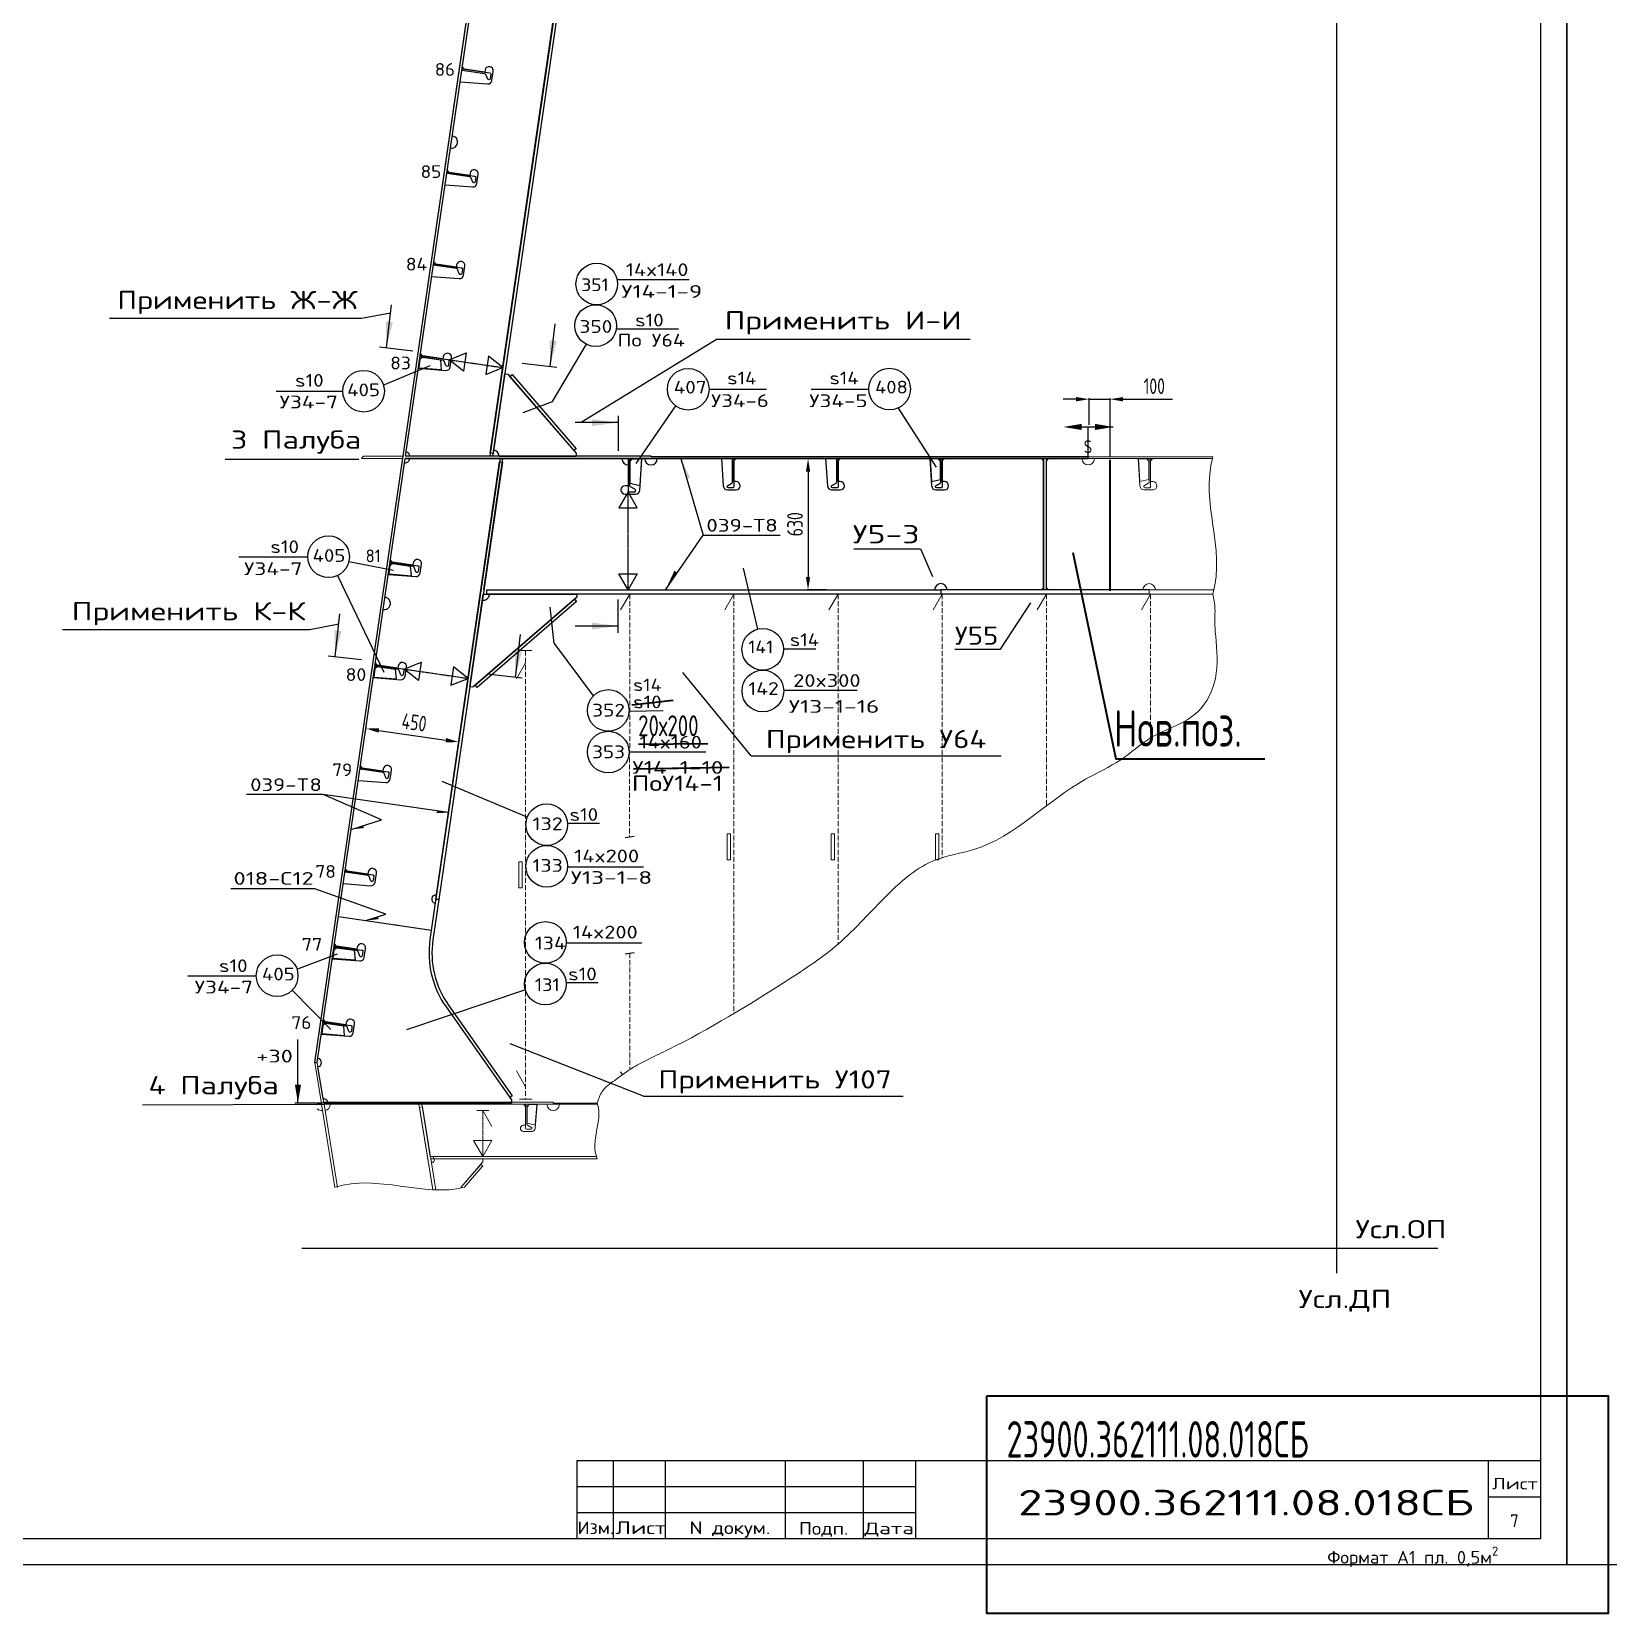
# Model space of a CAD drawing. Header units: millimetres. Extents: x -438477 to 631584, y 118817 to 676146.
# Drawn here: x 294584 to 302152, y 333775 to 341369 of the extents above; entities that cross this region are included whole.
import ezdxf
from ezdxf.enums import TextEntityAlignment as Align

# ---------------------------------------------------------------- set-up
doc = ezdxf.new("R2010")
doc.units = ezdxf.units.MM
for name, pattern in [('AVEVADASHED', [10, 7.5, -2.5]), ('AVEVADASHEDDOTTED', [34, 24, -5, 0, -5]), ('AVEVASOLID', [7.5, 7.5])]:
    doc.linetypes.add(name, pattern=pattern)
doc.layers.get('Defpoints').update_dxf_attribs({"linetype": 'CONTINUOUS'})
for name, color, linetype in [('20_1', 1, 'CONTINUOUS'), ('20_FORMAT', 140, 'CONTINUOUS'), ('20_POZ', 4, 'CONTINUOUS'), ('20_TEXT', 1, 'CONTINUOUS')]:
    doc.layers.add(name, color=color, linetype=linetype)
doc.styles.add('SIMPLEX', font='simplex.shx', dxfattribs={"width": 0.7})
doc.styles.add('НАДПИСИ_МЕЛК1', font='eskd_win.shx', dxfattribs={"width": 0.8, "height": 4})
doc.dimstyles.new('Lineyny', dxfattribs={"dimscale": 30, "dimtxt": 3, "dimasz": 2.5, "dimexe": 0.18, "dimexo": 0.625, "dimgap": 1, "dimtad": 1, "dimdec": 0, "dimlfac": -1, "dimzin": 0, "dimtxsty": 'SIMPLEX', "dimcen": 0, "dimdle": 0.38, "dimclrd": 2, "dimclre": 2, "dimclrt": 2, "dimadec": 0, "dimazin": 0, "dimtfac": 1, "dimtdec": 0, "dimtmove": 0, "dimatfit": 0, "dimfxl": 1, "dimtolj": 1, "dimtzin": 0, "dimlwd": -1, "dimarcsym": 0})

# ---------------------------------------------------------------- blocks, each defined once
blk = doc.blocks.new('*D108')
at = {"layer": '20_1', "color": 2, "lineweight": -2, "ltscale": 25, "transparency": 16777216}
for p, q in [((298398.4, 339318.8), (298306, 339318.8)), ((298398.4, 338688.8), (298306, 338688.8))]:
    blk.add_line(p, q, dxfattribs=at)
at = {"layer": '20_1', "color": 2, "ltscale": 25, "transparency": 16777216}
blk.add_line((298310.5, 339256.3), (298310.5, 338751.3), dxfattribs=at)
for points in [[(298320.9, 339256.3), (298300.1, 339256.3), (298310.5, 339318.8)], [(298300.1, 338751.3), (298320.9, 338751.3), (298310.5, 338688.8)]]:
    blk.add_solid(points, dxfattribs=at)
at = {"layer": 'Defpoints', "color": 0, "ltscale": 25, "transparency": 16777216}
for p in [(298414, 339318.8), (298310.5, 338688.8), (298414, 338688.8)]:
    blk.add_point(p, dxfattribs=at)
at = {"layer": '20_1', "color": 2, "ltscale": 25, "transparency": 16777216, "insert": (298248, 339003.8), "char_height": 75, "attachment_point": 5, "rotation": 90, "style": 'SIMPLEX'}
blk.add_mtext('\\A1;630', dxfattribs=at)
blk = doc.blocks.new('*D127')
at = {"layer": '20_1', "color": 2, "lineweight": -2, "ltscale": 25, "transparency": 16777216}
for p, q in [((296185.3, 338000.7), (296189.2, 338027.3)), ((296630.6, 337935.9), (296634.5, 337962.5))]:
    blk.add_line(p, q, dxfattribs=at)
at = {"layer": '20_1', "color": 2, "ltscale": 25, "transparency": 16777216}
blk.add_line((296250.4, 338013.8), (296572, 337967), dxfattribs=at)
for points in [[(296251.9, 338024.1), (296248.9, 338003.5), (296188.5, 338022.8)], [(296570.5, 337956.7), (296573.5, 337977.3), (296633.8, 337958)]]:
    blk.add_solid(points, dxfattribs=at)
at = {"layer": 'Defpoints', "color": 0, "ltscale": 25, "transparency": 16777216}
for p in [(296183, 337985.2), (296633.8, 337958), (296628.4, 337920.4)]:
    blk.add_point(p, dxfattribs=at)
at = {"layer": '20_1', "color": 2, "ltscale": 25, "transparency": 16777216, "insert": (296420.2, 338052.3), "char_height": 75, "attachment_point": 5, "rotation": 351.71569, "style": 'SIMPLEX'}
blk.add_mtext('\\A1;450', dxfattribs=at)
blk = doc.blocks.new('*D346')
at = {"layer": '20_1', "color": 2, "ltscale": 25, "transparency": 16777216}
for p, q in [((299597.4, 339604.2), (299534.9, 339604.2)), ((299659.9, 339604.2), (299759.9, 339604.2)), ((299822.4, 339604.2), (300059.9, 339604.2))]:
    blk.add_line(p, q, dxfattribs=at)
at = {"layer": '20_1', "color": 2, "lineweight": -2, "ltscale": 25, "transparency": 16777216}
for p, q in [((299659.9, 339481.7), (299659.9, 339608.7)), ((299759.9, 339329.4), (299759.9, 339608.7))]:
    blk.add_line(p, q, dxfattribs=at)
at = {"layer": '20_1', "color": 2, "lineweight": 40, "ltscale": 25, "transparency": 16777216}
for points in [[(299597.4, 339614.6), (299597.4, 339593.8), (299659.9, 339604.2)], [(299822.4, 339614.6), (299822.4, 339593.8), (299759.9, 339604.2)]]:
    blk.add_solid(points, dxfattribs=at)
at = {"layer": 'Defpoints', "color": 0, "lineweight": 40, "ltscale": 25, "transparency": 16777216}
for p in [(299759.9, 339604.2), (299659.9, 339466.1), (299759.9, 339313.8)]:
    blk.add_point(p, dxfattribs=at)
at = {"layer": '20_1', "color": 2, "lineweight": 40, "ltscale": 25, "transparency": 16777216, "insert": (299972.4, 339666.7), "char_height": 75, "attachment_point": 5, "style": 'SIMPLEX'}
blk.add_mtext('\\A1;100', dxfattribs=at)

msp = doc.modelspace()

# ---------------------------------------------------------------- hatches: boundary and pattern name
at = {"layer": '20_1'}
for points in [[(297728.763, 339222.585), (297744.728, 339227.369), (297700.062, 339318.378)], [(297682.955, 338770.999), (297669.24, 338780.47), (297626.131, 338688.713)], [(296527.502, 337616.49), (296529.581, 337627.469), (296584.553, 337619.574)], [(296178.742, 337545.329), (296174.758, 337556.703), (296118.011, 337538.641)], [(296249.424, 337107.794), (296245.44, 337119.167), (296188.694, 337101.106)]]:
    msp.add_hatch(color=6, dxfattribs=at).paths.add_polyline_path(points)

# ---------------------------------------------------------------- linework, layer by layer
at = {"layer": '20_1', "ltscale": 0.2}
for p, q in [((300849.331, 335408.399), (300849.331, 347328.145)), ((295881.537, 335528.25), (301334.015, 335528.25))]:
    msp.add_line(p, q, dxfattribs=at)
at = {"layer": '20_1', "color": 0, "linetype": 'AVEVASOLID'}
for p, q in [((296379.011, 339330.781), (297360.273, 346068.781)), ((296365.126, 339318.781), (297257.589, 345447.088)), ((296587.885, 339793.604), (296669.758, 339826.179)), ((296587.885, 339793.604), (296669.758, 339826.179)), ((296657.062, 339739.036), (296587.885, 339793.604)), ((296657.062, 339739.036), (296587.885, 339793.604)), ((296669.758, 339826.179), (296657.062, 339739.036)), ((296669.758, 339826.179), (296657.062, 339739.036)), ((296775.983, 339810.706), (296763.3, 339723.563)), ((296775.983, 339810.706), (296763.3, 339723.563)), ((296845.173, 339756.135), (296775.983, 339810.706)), ((296845.173, 339756.135), (296775.983, 339810.706)), ((296763.3, 339723.563), (296845.173, 339756.135)), ((296763.3, 339723.563), (296845.173, 339756.135)), ((296377.253, 339318.787), (299440.925, 339318.781)), ((299654.926, 339318.781), (296377.253, 339318.781)), ((299440.925, 338688.78), (299440.925, 339318.781)), ((299440.925, 339318.781), (299440.925, 338688.78)), ((299454.926, 338688.78), (299454.926, 339318.781)), ((299454.926, 339318.781), (299654.926, 339318.781)), ((299454.926, 338688.78), (299454.926, 339318.781)), ((297446.918, 339158.781), (297402.888, 339082.459)), ((297446.918, 339158.781), (297402.888, 339082.459)), ((297490.949, 339082.459), (297446.918, 339158.781)), ((297490.949, 339082.459), (297446.918, 339158.781)), ((297402.888, 339082.459), (297490.949, 339082.459)), ((297402.888, 339082.459), (297490.949, 339082.459)), ((297446.918, 338688.78), (297402.888, 338765.101)), ((297402.888, 338765.101), (297490.949, 338765.101)), ((297446.918, 338688.78), (297402.888, 338765.101)), ((297402.888, 338765.101), (297490.949, 338765.101)), ((297490.949, 338765.101), (297446.918, 338688.78)), ((297490.949, 338765.101), (297446.918, 338688.78)), ((299947.932, 338688.78), (298947.932, 338688.78)), ((299947.932, 338668.781), (298947.932, 338668.781)), ((296371.613, 338308.607), (296453.486, 338341.181)), ((296453.486, 338341.181), (296440.79, 338254.038)), ((296453.486, 338341.181), (296440.79, 338254.038)), ((296440.79, 338254.038), (296371.613, 338308.607)), ((296440.79, 338254.038), (296371.613, 338308.607)), ((296609.186, 338318.504), (296596.503, 338231.361)), ((296609.186, 338318.504), (296596.503, 338231.361)), ((296596.503, 338231.361), (296678.376, 338263.932)), ((296596.503, 338231.361), (296678.376, 338263.932)), ((296678.376, 338263.932), (296609.186, 338318.504)), ((296678.376, 338263.932), (296609.186, 338318.504))]:
    msp.add_line(p, q, dxfattribs=at)
at = {"layer": '20_1', "linetype": 'AVEVASOLID'}
for p, q in [((297764.484, 346068.781), (296783.222, 339330.781)), ((296377.253, 339318.781), (296831.965, 339318.781)), ((296783.222, 339330.781), (296379.011, 339330.781)), ((296754.377, 338688.78), (296846.113, 339318.781)), ((299430.927, 339318.781), (299440.925, 339308.781)), ((296686.628, 338223.475), (296751.472, 338668.781)), ((296751.472, 338668.781), (297201.472, 338668.781)), ((299440.925, 338698.78), (299430.927, 338688.78))]:
    msp.add_line(p, q, dxfattribs=at)
at = {"layer": '20_1', "color": 92, "linetype": 'AVEVASOLID', "lineweight": 0}
for p, q in [((296925.825, 343168.781), (296366.852, 339330.772)), ((296371.613, 338308.607), (296453.486, 338341.181))]:
    msp.add_line(p, q, dxfattribs=at)
at = {"layer": '20_1', "ltscale": 0.5}
for p, q in [((296166.405, 339992.73), (296306.063, 340019.365)), ((297874.415, 339892.103), (297221.907, 339491.704)), ((295918.462, 338498.457), (296058.12, 338525.091))]:
    msp.add_line(p, q, dxfattribs=at)
at = {"layer": '20_1', "color": 0, "linetype": 'AVEVADASHED'}
for p, q in [((296587.885, 339793.604), (296845.173, 339756.135)), ((297446.931, 338688.78), (297446.931, 339158.781)), ((296371.625, 338308.604), (296678.376, 338263.932))]:
    msp.add_line(p, q, dxfattribs=at)
at = {"layer": '20_1', "color": 0, "linetype": 'AVEVADASHEDDOTTED'}
for p, q in [((296587.885, 339793.604), (296845.173, 339756.135)), ((297446.931, 338688.78), (297446.931, 339158.781)), ((296371.625, 338308.604), (296678.376, 338263.932))]:
    msp.add_line(p, q, dxfattribs=at)
at = {"layer": '20_1', "color": 252, "lineweight": 0, "ltscale": 17.5}
msp.add_line((296167.316, 339318.781), (296176.176, 339330.772), dxfattribs=at)
at = {"layer": '20_1', "color": 252, "linetype": 'AVEVASOLID', "lineweight": 0}
for p, q in [((296365.126, 339318.781), (296167.316, 339318.781)), ((296366.852, 339330.772), (296176.176, 339330.772)), ((299454.926, 339308.781), (299464.924, 339318.781)), ((300253.863, 339326.78), (299654.926, 339326.78)), ((299654.926, 339318.781), (300251.702, 339318.781)), ((300251.702, 339318.781), (299654.926, 339318.781)), ((297454.926, 338668.781), (297410.895, 338592.46)), ((297954.926, 338668.781), (297910.895, 338592.46)), ((298454.926, 338668.781), (298410.895, 338592.46)), ((298954.926, 338668.781), (298910.895, 338592.46)), ((299454.926, 338668.781), (299410.895, 338592.46)), ((299464.924, 338688.78), (299454.926, 338698.78)), ((299954.926, 338668.781), (299910.895, 338592.46)), ((296954.926, 338338.285), (296910.895, 338261.964)), ((296984.272, 338396.995), (296925.568, 338396.995)), ((297937.739, 337516.779), (297922.114, 337516.779)), ((297922.114, 337516.779), (297922.114, 337391.779)), ((297937.739, 337391.779), (297937.739, 337516.779)), ((298437.739, 337516.779), (298422.114, 337516.779)), ((298422.114, 337516.779), (298422.114, 337391.779)), ((298437.739, 337391.779), (298437.739, 337516.779)), ((298937.739, 337516.779), (298922.114, 337516.779)), ((298922.114, 337516.779), (298922.114, 337391.779)), ((298937.739, 337391.779), (298937.739, 337516.779)), ((296937.739, 337382.887), (296922.114, 337382.887)), ((296922.114, 337382.887), (296922.114, 337257.887)), ((296937.739, 337257.887), (296937.739, 337382.887)), ((297922.114, 337391.779), (297937.739, 337391.779)), ((298422.114, 337391.779), (298437.739, 337391.779)), ((298922.114, 337391.779), (298937.739, 337391.779)), ((296922.114, 337257.887), (296937.739, 337257.887)), ((296954.926, 336302.491), (296910.895, 336378.812)), ((297419.162, 336360.483), (297410.895, 336374.812)), ((295975.19, 336224.781), (295954.877, 336224.781)), ((295954.877, 336218.781), (295975.031, 336218.781)), ((295975.19, 336218.781), (295954.877, 336218.781)), ((295975.031, 336218.781), (296039.558, 335818.729)), ((296051.716, 335818.729), (295987.189, 336218.781)), ((297300.616, 336218.781), (295987.189, 336218.781)), ((296443, 336218.781), (296509.188, 335808.43)), ((296497.492, 335968.821), (296457.184, 336218.781)), ((296457.184, 336218.781), (297300.616, 336218.781)), ((296984.272, 336243.781), (296925.568, 336243.781)), ((296720.051, 336188.78), (296778.754, 336188.78)), ((296720.051, 336188.78), (296778.754, 336188.78)), ((296749.396, 336188.78), (296793.427, 336112.458)), ((296749.396, 336188.78), (296793.427, 336112.458)), ((296749.396, 335968.821), (296705.366, 336045.142)), ((296705.366, 336045.142), (296793.427, 336045.142)), ((296749.396, 335968.821), (296705.366, 336045.142)), ((296705.366, 336045.142), (296793.427, 336045.142)), ((296793.427, 336045.142), (296749.396, 335968.821)), ((296793.427, 336045.142), (296749.396, 335968.821)), ((296523.463, 335807.786), (296499.433, 335956.818))]:
    msp.add_line(p, q, dxfattribs=at)
at = {"layer": '20_1', "ltscale": 17.5}
msp.add_line((296827.983, 339330.781), (297197.37, 339330.781), dxfattribs=at)
at = {"layer": '20_1', "color": 6}
for p, q in [((297699.956, 339318.785), (297807.725, 338950.808, 2868.754)), ((297625.79, 338688.466, 2868.754), (297807.725, 338950.808, 2868.754)), ((297807.725, 338950.808, 2868.754), (298176.028, 338950.808, 2868.754)), ((295942.578, 337252.82), (295540.111, 337252.82)), ((296283.645, 337131.327), (295942.578, 337252.82)), ((295942.578, 337252.82), (295942.578, 337252.82))]:
    msp.add_line(p, q, dxfattribs=at)
at = {"layer": '20_1', "color": 252, "linetype": 'AVEVADASHEDDOTTED', "lineweight": 0}
for p, q in [((297454.926, 338668.781), (297453.946, 337503.536)), ((297954.926, 338668.781), (297954.926, 336654.623)), ((298454.926, 338668.781), (298454.926, 336988.075)), ((298954.926, 338668.781), (298954.926, 337403.014)), ((299454.926, 338668.781), (299454.926, 337651.294)), ((299954.926, 338668.781), (299954.926, 337977.895)), ((296954.926, 338396.995), (296954.926, 336243.781)), ((297454.926, 336944.365), (297454.926, 336385.494)), ((296749.409, 335968.821), (296749.409, 336188.78))]:
    msp.add_line(p, q, dxfattribs=at)
at = {"layer": '20_1'}
for p, q in [((297091.573, 338431.572), (297072.021, 338606.39)), ((298037.438, 337891.557), (297709.241, 338292.677)), ((298037.438, 337891.557), (299236.878, 337891.557)), ((297521.178, 336257.382), (296881.372, 336509.297)), ((297521.178, 336257.382), (298767.076, 336257.382))]:
    msp.add_line(p, q, dxfattribs=at)
at = {"layer": '20_1', "color": 6, "linetype": 'AVEVASOLID'}
for p, q in [((296057.075, 337120.219), (296502.424, 337055.549)), ((296324.299, 337081.416), (296343.903, 337078.568))]:
    msp.add_line(p, q, dxfattribs=at)
at = {"layer": '20_1', "color": 2, "ltscale": 25}
for p, q in [((295862.084, 336224.76), (295862.084, 336530.344)), ((295986.225, 336224.76), (295846.974, 336224.76))]:
    msp.add_line(p, q, dxfattribs=at)
at = {"layer": '20_1', "color": 0, "ltscale": 25}
msp.add_line((295942.786, 336418.688), (295954.926, 336418.781), dxfattribs=at)
at = {"layer": '20_1', "ltscale": 25}
msp.add_line((295983.04, 336244.503), (295958.027, 336399.557), dxfattribs=at)
at = {"layer": '20_1', "color": 252, "linetype": 'AVEVADASHED', "lineweight": 0}
msp.add_line((296749.409, 335968.821), (296749.409, 336188.78), dxfattribs=at)
at = {"layer": '20_1', "color": 4}
msp.add_line((297202.063, 334383.858), (298827.063, 334383.858), dxfattribs=at)
at = {"layer": '20_1', "linetype": 'AVEVASOLID'}
for points in [[(297762.324, 346053.938), (297776.179, 346051.92), (296799.238, 339343.607), (296785.383, 339345.625), (297762.324, 346053.938)], [(296547.15, 339791.453), (296460.065, 339804.133), (296447.736, 339795.823), (296441.828, 339755.253), (296550.751, 339746.8), (296547.15, 339791.453)], [(296797.37, 339330.781), (296846.638, 339669.056), (296855.024, 339726.606)], [(296855.024, 339726.606), (296869.855, 339724.442), (297197.37, 339345.78), (297197.37, 339330.781)], [(296879.67, 339713.099), (296890.266, 339722.257), (297198.151, 339366.285), (297187.556, 339357.127), (296879.67, 339713.099)], [(296829.804, 339303.938), (296843.659, 339301.92), (296537.897, 337201.975), (296524.042, 337203.993), (296829.804, 339303.938)], [(297455.927, 339198.78), (297455.927, 339306.782), (297465.925, 339317.78), (297510.932, 339317.78), (297503.278, 339188.78), (297455.927, 339198.78)], [(298946.931, 339218.781), (298946.931, 339306.782), (298936.933, 339317.78), (298895.93, 339317.78), (298903.266, 339208.781), (298946.931, 339218.781)], [(296402.973, 338801.453), (296315.888, 338814.134), (296303.571, 338805.824), (296297.663, 338765.254), (296406.574, 338756.8), (296402.973, 338801.453)], [(297201.472, 338668.781), (297201.472, 338653.782), (296701.472, 338221.317), (296686.628, 338223.475)], [(297190.131, 338643.967), (297199.287, 338633.378), (296721.979, 338220.539), (296712.824, 338231.129), (297190.131, 338643.967)], [(298947.919, 338688.78), (298947.919, 338668.781), (296769.379, 338668.781), (296769.379, 338688.78), (298947.919, 338688.78)], [(296330.891, 338306.452), (296243.806, 338319.135), (296231.476, 338310.822), (296225.568, 338270.252), (296334.492, 338261.799), (296330.891, 338306.452)], [(296134.284, 336956.452), (296047.199, 336969.135), (296034.882, 336960.822), (296028.974, 336920.252), (296137.885, 336911.799), (296134.284, 336956.452)], [(296081.562, 336594.453), (295994.489, 336607.133), (295982.16, 336598.823), (295976.252, 336558.253), (296085.163, 336549.799), (296081.562, 336594.453)], [(296887.177, 336224.781), (295987.189, 336224.781), (295986.225, 336224.76)]]:
    msp.add_lwpolyline(points, dxfattribs=at)
for points in [[(296640.803, 341128.428), (296772.016, 341118.165, 0.3948589), (296793.366, 341135.221), (296799.616, 341178.059, 0.9998765), (296760.029, 341183.823), (296758.588, 341173.93), (296659.626, 341188.34), (296651.179, 341199.677)], [(296568.708, 340633.427), (296699.934, 340623.167, 0.3948589), (296721.284, 340640.223), (296727.521, 340683.061, 1), (296687.946, 340688.822), (296686.494, 340678.928), (296587.543, 340693.339), (296579.084, 340704.676)], [(296504.633, 340193.427), (296635.859, 340183.164, 0.3948589), (296657.209, 340200.221), (296663.447, 340243.061, 0.99988753), (296623.859, 340248.823), (296622.419, 340238.929), (296523.469, 340253.339), (296515.009, 340264.677)], [(296440.412, 339752.427), (296571.638, 339742.164, 0.39483139), (296592.988, 339759.223), (296599.226, 339802.061, 0.99988753), (296559.638, 339807.822), (296558.198, 339797.929), (296459.235, 339812.339), (296450.788, 339823.676)], [(296831.965, 339318.781), (296495.82, 337010.127, 0.19168864), (296573.041, 336686.402), (296887.177, 336239.78), (296887.177, 336224.781)], [(297416.926, 339318.781, 0.4141672), (297446.931, 339288.78), (297446.931, 339188.78), (297431.928, 339188.78, 1), (297431.928, 339148.78), (297483.076, 339148.78, 0.39717355), (297503.034, 339167.606), (297511.933, 339318.781)], [(297894.929, 339318.781), (297903.681, 339187.452, 0.39480823), (297923.64, 339168.781), (297964.924, 339168.781, 1), (297964.924, 339208.781), (297954.926, 339208.781), (297954.926, 339308.781), (297964.924, 339318.781)], [(298394.929, 339318.781), (298403.681, 339187.452, 0.39480823), (298423.64, 339168.781), (298464.924, 339168.781, 1), (298464.924, 339208.781), (298454.926, 339208.781), (298454.926, 339308.781), (298464.924, 339318.781)], [(298894.929, 339318.781), (298903.681, 339187.452, 0.39480823), (298923.64, 339168.781), (298964.924, 339168.781, 1), (298964.924, 339208.781), (298954.926, 339208.781), (298954.926, 339308.781), (298964.924, 339318.781)], [(296296.235, 338762.428), (296427.46, 338752.165, 0.3948589), (296448.81, 338769.221), (296455.048, 338812.061, 0.99988753), (296415.461, 338817.823), (296414.02, 338807.929), (296315.07, 338822.34), (296306.611, 338833.677)], [(296224.152, 338267.426), (296355.366, 338257.166, 0.3948589), (296376.716, 338274.223), (296382.966, 338317.06, 0.9998765), (296343.378, 338322.825), (296341.938, 338312.928), (296242.976, 338327.338), (296234.528, 338338.676)], [(296152.204, 337773.426), (296283.43, 337763.166, 0.3948589), (296304.78, 337780.222), (296311.017, 337823.06, 0.9998765), (296271.43, 337828.825), (296269.99, 337818.928), (296171.039, 337833.338), (296162.58, 337844.679)], [(296080.121, 337278.428), (296211.335, 337268.165, 0.39472112), (296232.697, 337285.221), (296238.935, 337328.059, 0.9998765), (296199.348, 337333.823), (296197.907, 337323.93), (296098.945, 337338.34), (296090.497, 337349.677)], [(296524.042, 337203.993), (296537.897, 337201.975), (296509.675, 337008.109, 0.19168861), (296584.492, 336694.456), (296890.009, 336260.087), (296878.559, 336252.03)], [(296027.546, 336917.426), (296158.771, 336907.166, 0.3948589), (296180.121, 336924.223), (296186.359, 336967.06, 0.9998765), (296146.772, 336972.825), (296145.331, 336962.928), (296046.381, 336977.338), (296037.922, 336988.676)], [(295974.824, 336555.427), (296106.049, 336545.167, 0.3948589), (296127.399, 336562.223), (296133.637, 336605.061, 0.99988753), (296094.05, 336610.822), (296092.621, 336600.929), (295993.659, 336615.339), (295985.2, 336626.676)]]:
    msp.add_lwpolyline(points, format="xyb", dxfattribs=at)
at = {"layer": '20_1', "color": 0, "linetype": 'AVEVASOLID'}
for points in [[(296649.738, 341189.78), (296782.331, 341170.469, -0.41404229), (296787.409, 341163.667), (296784.382, 341142.887, -0.76735395), (296772.871, 341141.532), (296764.326, 341162.989, 0.26796466), (296759.614, 341166.703), (296648.725, 341182.853)], [(296577.643, 340694.779), (296710.248, 340675.471, -0.41404229), (296715.327, 340668.668), (296712.299, 340647.886, -0.7673775), (296700.788, 340646.534), (296692.243, 340667.988, 0.26788029), (296687.531, 340671.705), (296576.642, 340687.852)], [(296513.569, 340254.78), (296646.174, 340235.471, -0.41427892), (296651.24, 340228.666), (296648.212, 340207.887, -0.76735395), (296636.701, 340206.532), (296628.156, 340227.988, 0.26830852), (296623.456, 340231.706), (296512.556, 340247.852)], [(296449.348, 339813.78), (296581.953, 339794.471, -0.41439849), (296587.018, 339787.669), (296583.991, 339766.886, -0.76735395), (296572.48, 339765.531), (296563.935, 339786.988, 0.26788029), (296559.223, 339790.705), (296448.334, 339806.852)], [(297446.931, 339318.781), (297446.931, 339165.781, 0.41435081), (297453.925, 339158.781), (297475.934, 339158.781, 0.76749182), (297479.426, 339171.842), (297458.43, 339183.967, -0.26792973), (297454.926, 339190.028), (297454.926, 339318.781)], [(297954.926, 339318.781), (297954.926, 339184.782, -0.41444114), (297948.933, 339178.782), (297927.924, 339178.782, -0.76763326), (297924.934, 339189.976), (297944.929, 339201.524, 0.26784548), (297947.932, 339206.721), (297947.932, 339318.781)], [(298454.926, 339318.781), (298454.926, 339184.782, -0.41444114), (298448.933, 339178.782), (298427.924, 339178.782, -0.76763326), (298424.934, 339189.976), (298444.929, 339201.524, 0.26784548), (298447.932, 339206.721), (298447.932, 339318.781)], [(298954.926, 339318.781), (298954.926, 339184.782, -0.41444114), (298948.933, 339178.782), (298927.924, 339178.782, -0.76763326), (298924.934, 339189.976), (298944.929, 339201.524, 0.26784548), (298947.932, 339206.721), (298947.932, 339318.781)], [(296305.17, 338823.78), (296437.775, 338804.472, -0.41427892), (296442.841, 338797.666), (296439.814, 338776.887, -0.76735395), (296428.303, 338775.532), (296419.758, 338796.989, 0.26830852), (296415.058, 338800.706), (296304.157, 338816.853)], [(296233.088, 338328.782), (296365.681, 338309.47, -0.41404229), (296370.759, 338302.668), (296367.731, 338281.886, -0.7673775), (296356.22, 338280.534), (296347.675, 338301.988, 0.26788029), (296342.963, 338305.705), (296232.075, 338321.854)], [(296161.14, 337834.782), (296293.745, 337815.47, -0.41439849), (296298.81, 337808.668), (296295.795, 337787.885, -0.7673775), (296284.284, 337786.533), (296275.739, 337807.987, 0.26788029), (296271.027, 337811.704), (296160.139, 337827.854)], [(296089.057, 337339.78), (296221.65, 337320.469, -0.41404229), (296226.728, 337313.667), (296223.701, 337292.887, -0.76735395), (296212.189, 337291.532), (296203.644, 337312.989, 0.26796466), (296198.933, 337316.703), (296088.044, 337332.853)], [(296036.481, 336978.782), (296169.086, 336959.47, -0.41439849), (296174.152, 336952.668), (296171.125, 336931.886, -0.7673775), (296159.614, 336930.534), (296151.069, 336951.988, 0.26830852), (296146.369, 336955.705), (296035.468, 336971.854)], [(295983.759, 336616.779), (296116.364, 336597.471, -0.41404229), (296121.442, 336590.669), (296118.415, 336569.886, -0.7673775), (296106.904, 336568.534), (296098.359, 336589.988, 0.26788029), (296093.647, 336593.705), (295982.758, 336609.852)]]:
    msp.add_lwpolyline(points, format="xyb", dxfattribs=at)
at = {"layer": '20_1', "ltscale": 0.5}
for points in [[(294957.442, 339992.73), (296166.887, 339992.73)], [(297870.434, 339892.103), (299089.21, 339892.103)], [(294732.697, 338498.457), (295918.944, 338498.457)]]:
    msp.add_lwpolyline(points, dxfattribs=at)
at = {"layer": '20_1'}
for points in [[(299575.815, 339471.074), (299775.815, 339471.074)], [(299655.815, 339318.781), (299655.815, 339471.074)]]:
    msp.add_lwpolyline(points, dxfattribs=at)
at = {"layer": '20_1', "color": 0, "linetype": 'AVEVASOLID'}
for points in [[(295942.786, 336418.688), (296365.378, 339320.511)], [(295954.926, 336418.781), (296377.253, 339318.781)], [(299654.926, 339326.78), (297556.928, 339326.78), (297556.928, 339330.781), (296379.011, 339330.781)], [(299947.944, 338688.78), (299654.926, 338688.78), (299454.926, 338688.78)]]:
    msp.add_lwpolyline(points, dxfattribs=at)
at = {"layer": '20_1', "color": 252, "linetype": 'AVEVASOLID', "lineweight": 0}
for points in [[(299894.929, 339318.781), (299903.681, 339187.452, 0.39480823), (299923.64, 339168.781), (299964.924, 339168.781, 1), (299964.924, 339208.781), (299954.926, 339208.781), (299954.926, 339308.781), (299964.924, 339318.781)], [(299954.926, 339318.781), (299954.926, 339184.782, -0.41444114), (299948.933, 339178.782), (299927.924, 339178.782, -0.76763326), (299924.934, 339189.976), (299944.929, 339201.524, 0.26784548), (299947.932, 339206.721), (299947.932, 339318.781)], [(296944.929, 336218.781), (296954.926, 336208.781), (296954.926, 336118.781), (296944.929, 336118.781, 0.99993891), (296944.929, 336088.78), (296986.042, 336088.78, 0.39190224), (297000.996, 336102.631), (297009.931, 336218.781)], [(296954.926, 336218.781), (296954.926, 336103.782, 0.41393557), (296959.931, 336098.78), (296979.926, 336098.78, 0.76734602), (296982.429, 336108.109), (296963.923, 336118.794, -0.26819599), (296961.433, 336123.124), (296961.433, 336218.781)]]:
    msp.add_lwpolyline(points, format="xyb", dxfattribs=at)
at = {"layer": '20_1', "ltscale": 10}
for points in [[(295512.462, 339316.837), (296153.561, 339316.837)], [(295116.071, 336216.837), (295987.189, 336218.781)]]:
    msp.add_lwpolyline(points, dxfattribs=at)
at = {"layer": '20_1', "color": 30, "lineweight": 40, "ltscale": 25}
for points in [[(299759.937, 338683.779), (299759.937, 339313.781)], [(299581.361, 338867.555), (299787.995, 337877.973), (300502.729, 337877.973)], [(297464.345, 338136.866), (297663.002, 338159.816)], [(297497.451, 337947.449), (297828.988, 337951.459)], [(297472.303, 337829.152), (297931.854, 337837.207)]]:
    msp.add_lwpolyline(points, dxfattribs=at)
at = {"layer": '20_1', "color": 252, "linetype": 'AVEVASOLID', "lineweight": 0}
for points in [[(299946.931, 339218.781), (299946.931, 339306.782), (299936.933, 339317.78), (299895.93, 339317.78), (299903.266, 339208.781), (299946.931, 339218.781)], [(300253.863, 338668.781), (299947.944, 338668.781), (299947.944, 338688.78), (300258.928, 338688.78)], [(295974.378, 336222.849), (295942.786, 336418.688)], [(295986.225, 336224.76), (295954.926, 336418.781)], [(297298.729, 336224.781), (297087.214, 336224.781), (297087.214, 336228.782), (295987.189, 336228.782)], [(296507.526, 335818.729), (296445.392, 336203.971), (296459.211, 336206.202), (296523.476, 335807.785)], [(296962.434, 336128.782), (296962.434, 336206.782), (296972.431, 336217.78), (297008.93, 336217.78), (297001.24, 336118.781), (296962.434, 336128.782)], [(297294.339, 335968.821), (296497.492, 335968.821)], [(296499.433, 335956.818), (296512.495, 335956.818), (296749.433, 335956.818)], [(297298.729, 335956.818), (296512.495, 335956.818), (296512.495, 335968.821)], [(296749.433, 335956.818), (296749.433, 335941.819), (296644.599, 335818.729)], [(296644.599, 335818.729), (296739.704, 335930.402), (296748.847, 335922.62), (296660.371, 335818.729)]]:
    msp.add_lwpolyline(points, dxfattribs=at)
at = {"layer": '20_1', "color": 4, "ltscale": 0.5}
msp.add_lwpolyline([(298530.516, 338885.323), (298850.155, 338885.323), (298907.937, 338752.171)], dxfattribs=at)
at = {"layer": '20_1', "color": 4, "ltscale": 0.2}
msp.add_lwpolyline([(299015.711, 338404.572), (299234.5, 338404.572), (299380.412, 338626.649)], dxfattribs=at)
at = {"layer": '20_1', "color": 6}
for points in [[(296584.557, 337619.574), (295983.169, 337705.882), (295983.169, 337705.882), (295614.666, 337705.882)], [(296118.011, 337538.641), (296263.571, 337584.97), (296263.571, 337584.97), (295983.169, 337705.882)], [(296188.694, 337101.106), (296283.645, 337131.327), (296283.645, 337131.327), (295942.578, 337252.82)]]:
    msp.add_lwpolyline(points, dxfattribs=at)
at = {"layer": '20_1', "color": 30, "lineweight": 40, "ltscale": 25}
msp.add_lwpolyline([(299169.305, 334819.66), (302151.694, 334819.66), (302151.694, 333774.59), (299169.305, 333774.59)], close=True, dxfattribs=at)
at = {"layer": '20_1', "linetype": 'AVEVASOLID'}
for centre, radius, start, end in [((296598.615, 340838.752), 29.999, 261.717804, 81.7178116), ((296377.253, 339318.787), 20.005, 261.7118835, 359.9858704), ((296379.011, 339330.784), 19.996, 359.9910583, 81.7131271), ((296797.37, 339330.775), 30.007, 0.0118134, 81.716423), ((297556.928, 339318.787), 30.005, 180.0093231, 359.9906616), ((298947.919, 338688.773), 30.005, 0.0093281, 179.9906769), ((296276.044, 338623.762), 29.999, 261.717804, 81.7178116), ((296751.472, 338668.775), 29.993, 261.7174377, 0.0134747), ((296524.042, 337203.989), 20.001, 81.7205658, 261.7163391), ((295954.926, 336418.781), 20, 279.1654663, 81.7190399), ((295986.225, 336224.763), 19.996, 0.0484047, 99.1664963)]:
    msp.add_arc(centre, radius, start, end, dxfattribs=at)
at = {"layer": '20_1', "color": 252, "linetype": 'AVEVASOLID', "lineweight": 0}
for centre, radius, start, end in [((299654.938, 339318.781), 29.999, 180, 0), ((299947.956, 338688.78), 29.999, 0, 180), ((295987.189, 336218.778), 29.997, 279.1639404, 0.0059447), ((297087.214, 336218.781), 29.999, 180, 0), ((295975.031, 336218.775), 29.994, 227.7921448, 279.1623535), ((296499.433, 335956.812), 19.991, 279.1593018, 0.0155263)]:
    msp.add_arc(centre, radius, start, end, dxfattribs=at)
at = {"layer": '20_1', "color": 252, "lineweight": 0, "ltscale": 17.5}
for points in [[(300253.863, 338668.781), (300315.969, 338892.873), (300191.757, 339105.07), (300253.863, 339326.78)], [(297298.729, 336224.781), (297329.399, 336134.002), (297260.392, 336049.66), (297298.729, 335956.818)], [(296039.258, 335820.585), (296246.275, 335885.576), (296461.73, 335770.564), (296661.569, 335820.137)]]:
    msp.add_open_spline(points, degree=3, dxfattribs=at)
at = {"layer": '20_1', "color": 252, "lineweight": 0, "ltscale": 25}
msp.add_open_spline([(297298.729, 336224.781), (297305.043, 336244.606), (297319.637, 336290.429), (297392.221, 336339.543), (297464.203, 336395.412), (297554.089, 336439.888), (297808.362, 336561.649), (298109.783, 336746.693), (298474.592, 336985.134), (298673.03, 337217.423), (298885.305, 337401.652), (299261.624, 337452.595), (299503.555, 337727.425), (299813.118, 337861.149), (299968.076, 338008.098), (300184.563, 338060.832), (300285.043, 338271.082), (300271.116, 338425.573), (300260.549, 338537.427), (300266.426, 338605.312), (300258.385, 338645.938), (300253.863, 338668.781)], degree=3, knots=[0, 0, 0, 0, 60.89178174, 140.7401749, 251.52863734, 337.38571271, 439.74627636, 1098.25267125, 1398.90728398, 1736.39440127, 2018.33632818, 2209.86533527, 2843.09806781, 3035.94423511, 3213.66335774, 3476.15166027, 3653.23535056, 3856.66931252, 3936.16073714, 3990.22854984, 4059.68013258, 4059.68013258, 4059.68013258, 4059.68013258], dxfattribs=at)
at = {"layer": '20_1', "color": 252, "ltscale": 25, "start_tangent": (0.98787713, 0.15523783), "end_tangent": (0.98787713, 0.15523783)}
for points in [[(297432.113, 337500.105), (297475.78, 337506.967)], [(297432.113, 336940.78), (297475.78, 336947.642)]]:
    msp.add_spline(points, degree=3, dxfattribs=at)
at = {"layer": '20_1'}
for points in [[(299623.315, 339485.657), (299623.315, 339456.491), (299535.815, 339471.074)], [(299688.315, 339485.657), (299688.315, 339456.491), (299775.815, 339471.074)]]:
    msp.add_solid(points, dxfattribs=at)
at = {"layer": '20_1', "color": 2, "ltscale": 0.3}
msp.add_solid([(295876.668, 336312.26), (295847.501, 336312.26), (295862.084, 336224.76)], dxfattribs=at)
at = {"layer": '20_FORMAT', "color": 7}
for p, q in [((297202.063, 334133.858), (297202.063, 334508.858)), ((297202.063, 334508.858), (301827.063, 334508.858)), ((297377.063, 334133.858), (297377.063, 334508.858)), ((297627.063, 334133.858), (297627.063, 334508.858)), ((298202.063, 334133.858), (298202.063, 334508.858)), ((298577.063, 334133.858), (298577.063, 334508.858)), ((298827.063, 334133.858), (298827.063, 334508.858)), ((301577.063, 334133.858), (301577.063, 334508.858)), ((301577.063, 334333.858), (301827.063, 334333.858)), ((297202.063, 334258.858), (298827.063, 334258.858))]:
    msp.add_line(p, q, dxfattribs=at)
at = {"layer": '20_FORMAT', "color": 4}
for points in [[(280927.063, 334008.858), (301952.063, 334008.858), (301952.063, 348858.858), (280927.063, 348858.858)], [(301952.063, 334008.858), (322977.063, 334008.858), (322977.063, 348858.858), (301952.063, 348858.858)]]:
    msp.add_lwpolyline(points, close=True, dxfattribs=at)
at = {"layer": '20_FORMAT', "color": 7}
msp.add_lwpolyline([(281427.063, 334133.858), (301827.063, 334133.858), (301827.063, 348733.858), (281427.063, 348733.858)], close=True, dxfattribs=at)
at = {"layer": '20_POZ'}
for p, q in [((297395.199, 340178.184), (297740.68, 340178.184)), ((295758.281, 339642.693), (296076.918, 339642.693)), ((297835.223, 339652.093), (298110.933, 339652.093)), ((298325.9, 339652.668), (298601.61, 339652.668)), ((297674.302, 339572.791), (297484.292, 339296.166)), ((298743.322, 339561.783), (298925.739, 339278.406)), ((295579.054, 338847.843), (295909.075, 338847.843)), ((298347.243, 338403.433), (298193.181, 338403.433)), ((297615.309, 338107.56), (297451.3, 338104.169)), ((297820.443, 337909.86), (297451.472, 337909.86)), ((297310.278, 337566.878), (297156.217, 337566.878)), ((297520.094, 337357.688), (297156.278, 337357.688)), ((297513.482, 336992.114), (297149.666, 336992.114)), ((295333.785, 336836.054), (295662.328, 336836.054)), ((297303.666, 336801.304), (297149.605, 336801.304))]:
    msp.add_line(p, q, dxfattribs=at)
at = {"layer": '20_POZ', "color": 4, "ltscale": 25}
for p, q in [((296052.227, 338757.632), (296273.951, 338294.105)), ((298193.476, 338206.874), (298545.85, 338206.874)), ((295857.093, 336867.984), (296052.605, 336940.651))]:
    msp.add_line(p, q, dxfattribs=at)
at = {"layer": '20_POZ'}
for points in [[(297688.466, 339940.89), (297390.779, 339940.89)], [(296943.61, 339540.387), (297083.349, 339593.868), (297246.663, 339867.781)], [(296494.351, 339765.181), (296272.606, 339671.742)], [(296320.435, 338781.276), (296106.125, 338823.733)], [(297999.185, 338792.165), (298067.436, 338500.063)], [(297091.573, 338431.572), (297279.617, 338179.408)], [(296963.012, 337597.493), (296554.832, 337768.027)], [(296020.529, 336577.852), (295835.102, 336767.468)], [(296953.547, 336768.727), (296382.807, 336576.299)]]:
    msp.add_lwpolyline(points, dxfattribs=at)
for centre in [(297296.323, 340157.102), (297291.384, 339957.224), (296176.918, 339642.693), (297735.223, 339652.093), (298701.61, 339652.668), (296009.075, 338847.843), (298093.181, 338403.433), (298093.539, 338203.32), (297351.472, 338109.86), (297351.472, 337909.86), (297056.355, 337561.617), (297056.355, 337361.617), (297049.743, 336996.043), (295762.328, 336836.054), (297049.743, 336796.043)]:
    msp.add_circle(centre, 100, dxfattribs=at)
at = {"layer": '20_TEXT', "color": 7}
for p, q in [((296286.681, 339851.669), (296310.421, 340057.071)), ((297072.572, 339760.836), (297096.313, 339966.237)), ((296253.832, 339855.466), (296413.523, 339837.009)), ((297105.422, 339757.039), (296937.85, 339776.407)), ((297398.788, 339491.704), (297192.018, 339491.704)), ((297398.788, 339524.772), (297398.788, 339356.085)), ((297398.788, 338482.019), (297398.788, 338642.773)), ((296040.044, 338368.697), (296063.785, 338574.099)), ((297398.788, 338515.087), (297192.018, 338515.087)), ((296905.781, 338268.635), (296929.522, 338474.037)), ((296007.195, 338372.494), (296166.886, 338354.037)), ((296938.631, 338264.838), (296771.059, 338284.206))]:
    msp.add_line(p, q, dxfattribs=at)
for points in [[(296317.589, 339973.929), (296286.681, 339851.669), (296284.477, 339977.756)], [(296317.589, 339973.929), (296286.681, 339851.669), (296284.477, 339977.756)], [(297070.368, 339886.922), (297072.572, 339760.836), (297103.481, 339883.095)], [(297070.368, 339886.922), (297072.572, 339760.836), (297103.481, 339883.095)], [(297273.788, 339475.038), (297398.788, 339491.704), (297273.788, 339508.371)], [(297273.788, 339475.038), (297398.788, 339491.704), (297273.788, 339508.371)], [(296070.953, 338490.957), (296040.044, 338368.697), (296037.84, 338494.784)], [(296070.953, 338490.957), (296040.044, 338368.697), (296037.84, 338494.784)], [(297273.788, 338531.754), (297398.788, 338515.087), (297273.788, 338498.421)], [(297273.788, 338531.754), (297398.788, 338515.087), (297273.788, 338498.421)], [(296903.577, 338394.722), (296905.781, 338268.635), (296936.69, 338390.895)], [(296903.577, 338394.722), (296905.781, 338268.635), (296936.69, 338390.895)]]:
    msp.add_solid(points, dxfattribs=at)

# ---------------------------------------------------------------- texts
at = {"layer": '20_1', "style": 'SIMPLEX'}
for s, p, p2 in [('86', (296519.189, 341156.712), (296615.439, 341156.712)), ('85', (296451.044, 340666.187), (296550.211, 340666.187)), ('84', (296380.024, 340221.809), (296482.108, 340221.809)), ('83', (296304.979, 339747.385), (296404.146, 339747.385)), ('81', (296186.831, 338821.452), (296259.748, 338821.452)), ('80', (296090.796, 338251.424), (296189.963, 338251.424)), ('79', (296026.581, 337794.061), (296122.831, 337794.061)), ('78', (295945.498, 337305.835), (296044.665, 337305.835)), ('77', (295879.941, 336955.624), (295979.108, 336955.624)), ('76', (295830.504, 336580.389), (295926.754, 336580.389)), ('+30', (295662.451, 336419.368), (295837.451, 336419.368))]:
    msp.add_text(s, height=61.25, dxfattribs=at).set_placement(p, p2, align=Align.ALIGNED)
at = {"layer": '20_1', "ltscale": 3, "style": 'SIMPLEX'}
for s, height, p, p2 in [('Применить Ж-Ж', 87.5, (294994.939, 340036.882), (296149.106, 340036.882)), ('Применить И-И', 87.5, (297910.213, 339938.842), (299047.713, 339938.842)), ('3 Палуба', 87.5, (295540.785, 339366.504), (296165.785, 339366.504)), ('S', 61.25, (299633.744, 339345.705), (299674.577, 339345.705)), (' У5-3', 87.5, (298449.703, 338912.204), (298845.537, 338912.204)), ('Применить К-К', 87.5, (294776.24, 338542.609), (295897.074, 338542.609)), ('У55', 87.5, (299015.448, 338425.163), (299223.781, 338425.163)), ('Применить У64', 87.5, (298107.687, 337928.634), (299166.021, 337928.634)), ('Применить У107', 87.5, (297591.428, 336294.459), (298712.261, 336294.459)), ('4 Палуба', 87.5, (295144.394, 336266.504), (295769.394, 336266.504)), ('Усл.ОП', 87.5, (300938.008, 335575.579), (301375.508, 335575.579)), ('Усл.ДП', 87.5, (300664.745, 335240.44), (301110.578, 335240.44))]:
    msp.add_text(s, height=height, dxfattribs=at).set_placement(p, p2, align=Align.ALIGNED)
at = {"layer": '20_1', "color": 6, "style": 'SIMPLEX'}
msp.add_text(' 039-Т8', height=61.25, dxfattribs=at).set_placement((297771.312, 338968.06, 2868.754), (298165.062, 338968.06, 2868.754), align=Align.ALIGNED)
at = {"layer": '20_1', "color": 30, "lineweight": 40, "ltscale": 25, "style": 'SIMPLEX'}
for s, height, p, p2 in [('s14', 59.974, (297470.919, 338202.891), (297608.002, 338202.891)), ('ПоУ14-1', 74.0927, (297464.388, 337723.194), (297901.888, 337723.194))]:
    msp.add_text(s, height=height, dxfattribs=at).set_placement(p, p2, align=Align.ALIGNED)
at = {"layer": '20_1', "color": 30, "lineweight": 40, "ltscale": 25, "style": 'SIMPLEX', "width": 0.7}
for s, height, p in [('Нов.поз.', 175, (299778.155, 337935.926)), ('20х200', 100, (297495.015, 337986.237))]:
    msp.add_text(s, height=height, dxfattribs=at).set_placement(p)
at = {"layer": '20_1', "color": 6, "ltscale": 20, "style": 'SIMPLEX'}
for s, p, p2 in [('039-T8', (295632.897, 337722.521), (295977.064, 337722.521)), ('018-С12', (295552.537, 337272.588), (295937.537, 337272.588))]:
    msp.add_text(s, height=61.25, dxfattribs=at).set_placement(p, p2, align=Align.ALIGNED)
at = {"layer": '20_1', "ltscale": 25, "insert": (300802.792, 334095.108), "char_height": 61.25, "width": 1040.38856, "attachment_point": 1, "style": 'SIMPLEX'}
msp.add_mtext('\\A1;{\\C0;\\W1;Формат А1 пл. 0,5м{\\H0.70x;\\S2^ ;}}', dxfattribs=at)
at = {"layer": '20_FORMAT', "color": 7, "lineweight": 20, "style": 'НАДПИСИ_МЕЛК1', "width": 0.8}
msp.add_text('23900.362111.08.018СБ', height=175, dxfattribs=at).set_placement((299263.325, 334522.637))
at = {"layer": '20_POZ', "style": 'SIMPLEX'}
for s, p, p2 in [('14x140', (297435.883, 340195.425), (297736.3, 340195.425)), ('351', (297222.203, 340123.128), (297353.453, 340123.128)), ('У14-1-9', (297414.95, 340090.771), (297802.867, 340090.771)), ('s10', (297480.661, 339953.234), (297617.745, 339953.234)), ('350', (297213.463, 339922.584), (297370.963, 339922.584)), ('По У64', (297395.467, 339856.947), (297719.217, 339856.947)), ('s10', (295848.338, 339663.872), (295985.421, 339663.872)), ('s14', (297922.694, 339675.117), (298062.694, 339675.117)), ('s14', (298413.371, 339675.692), (298553.371, 339675.692)), ('405', (296098.318, 339618.365), (296255.818, 339618.365)), ('407', (297665.746, 339631.039), (297823.246, 339631.039)), ('У34-6', (297845.282, 339566.603), (298122.365, 339566.603)), ('У34-5', (298316.476, 339565.96), (298596.476, 339565.96)), ('408', (298632.133, 339631.614), (298789.633, 339631.614)), ('У34-7', (295774.171, 339560.262), (296054.171, 339560.262)), ('s10', (295730.088, 338865.278), (295867.172, 338865.278)), ('405', (295932.292, 338823.136), (296089.792, 338823.136)), ('У34-7', (295603.521, 338759.796), (295883.521, 338759.796)), ('141', (298023.704, 338384.485), (298143.288, 338384.485)), ('s14', (298223.538, 338418.662), (298363.538, 338418.662)), ('20x300', (298239.004, 338222.861), (298562.754, 338222.861)), ('s10', (297470.903, 338120.233), (297607.986, 338120.233)), ('142', (298024.062, 338184.372), (298169.896, 338184.372)), ('352', (297274.275, 338080.385), (297431.775, 338080.385)), ('У13-1-16', (298217.947, 338098.253), (298652.531, 338098.253)), ('14x160', (297500.653, 337926.81), (297801.069, 337926.81)), ('353', (297274.275, 337880.385), (297431.775, 337880.385)), ('У14-1-10', (297467.213, 337805.37), (297904.713, 337805.37)), ('132', (296987.58, 337534.949), (297133.413, 337534.949)), ('s10', (297165.872, 337579.55), (297302.955, 337579.55)), ('14x200', (297187.575, 337380.388), (297499.658, 337380.388)), ('133', (296987.58, 337334.949), (297133.413, 337334.949)), ('У13-1-8', (297171.598, 337276.867), (297562.432, 337276.867)), ('14x200', (297180.963, 337014.814), (297493.046, 337014.814)), ('134', (296999.215, 336962.358), (297147.965, 336962.358)), ('s10', (295483.341, 336853.489), (295620.424, 336853.489)), ('405', (295689.342, 336813.596), (295846.842, 336813.596)), ('131', (296999.215, 336762.358), (297118.798, 336762.358)), ('s10', (297159.26, 336813.976), (297296.343, 336813.976)), ('У34-7', (295366.598, 336750.815), (295646.598, 336750.815))]:
    msp.add_text(s, height=61.25, dxfattribs=at).set_placement(p, p2, align=Align.ALIGNED)
at = {"layer": '20_TEXT', "color": 0, "style": 'SIMPLEX'}
for s, height, p, p2 in [('Лист', 55.2306, (301593.197, 334370.155), (301814.119, 334370.155)), ('7', 61.25, (301680.565, 334188.587), (301721.398, 334188.587)), ('Изм.', 61.25, (297203.995, 334154.834), (297378.995, 334154.834)), ('Лист', 61.25, (297386.265, 334154.834), (297631.265, 334154.834)), ('N докум.', 61.25, (297741.692, 334154.834), (298129.608, 334154.834)), ('Подп.', 61.25, (298267.223, 334151.771), (298503.473, 334151.771)), ('Дата', 55.6923, (298580.395, 334154.82), (298819.076, 334154.82))]:
    msp.add_text(s, height=height, dxfattribs=at).set_placement(p, p2, align=Align.ALIGNED)
at = {"layer": '20_TEXT', "color": 7, "lineweight": 20, "style": 'SIMPLEX'}
msp.add_text('23900.362111.08.018СБ', height=122.5, dxfattribs=at).set_placement((299318.908, 334244.809), (301506.408, 334244.809), align=Align.ALIGNED)

# ---------------------------------------------------------------- dimensions: what is measured, and where the dimension line sits
at = {"layer": '20_1', "color": 30, "lineweight": 40, "ltscale": 25}
dim = msp.add_linear_dim(base=(299759.937, 339604.219), p1=(299659.937, 339466.074), p2=(299759.937, 339313.781), dimstyle='Lineyny', override={"dimscale": 25}, dxfattribs=at)
dim.commit()
dim.dimension.update_dxf_attribs({"geometry": '*D346', "text_midpoint": (299972.437, 339666.719)})
at = {"layer": '20_1', "ltscale": 25}
for base, p1, p2, angle, override, picture, middle in [((298310.522, 338688.78), (298414.033, 339318.783), (298414.033, 338688.78), 90, {"dimscale": 25}, '*D108', (298248.022, 339003.782)), ((296633.828, 337958), (296183.047, 337985.235), (296628.353, 337920.397), 351.7156865, {"dimscale": 25, "dimlfac": 1}, '*D127', (296420.181, 338052.267))]:
    dim = msp.add_linear_dim(base=base, p1=p1, p2=p2, angle=angle, dimstyle='Lineyny', override=override, dxfattribs=at)
    dim.commit()
    dim.dimension.update_dxf_attribs({"geometry": picture, "text_midpoint": middle})

doc.saveas('drawing.dxf')
